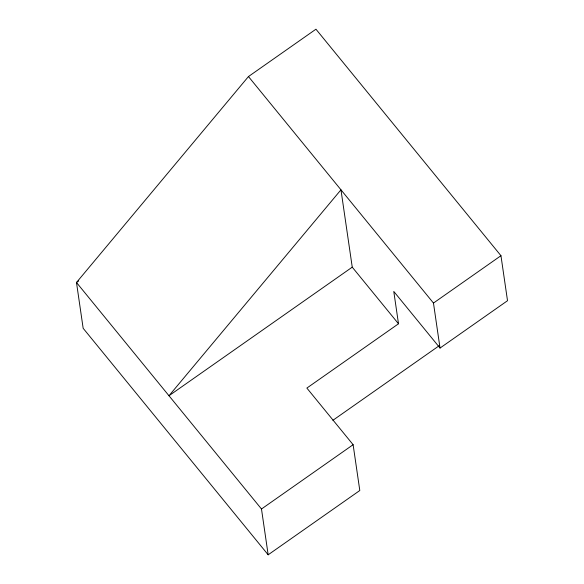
<?xml version="1.0" encoding="UTF-8"?>
<svg xmlns="http://www.w3.org/2000/svg" width="584" height="584" viewBox="0 0 584 584"><rect width="100%" height="100%" fill="white"/><g stroke="black" fill="none" stroke-linecap="round" stroke-linejoin="round"><path stroke-width="0.88" d="M248.456 76.555L76.482 282.495L83.162 328.296L268.166 554.8L359.802 490.509L353.116 444.701L306.863 388.075L398.5 323.784L393.777 291.438L440.029 348.064L507.518 300.709L500.955 255.704L315.951 29.2L248.456 76.555L433.467 303.059L440.029 348.064M78.723 280.926L76.482 282.495L261.486 509L268.166 554.8M352.247 267.158L168.98 395.748L340.961 189.807L352.247 267.158L398.5 323.784M433.467 303.059L500.955 255.704M332.88 420.319L439.212 345.713M261.486 509L353.116 444.701"/></g></svg>
